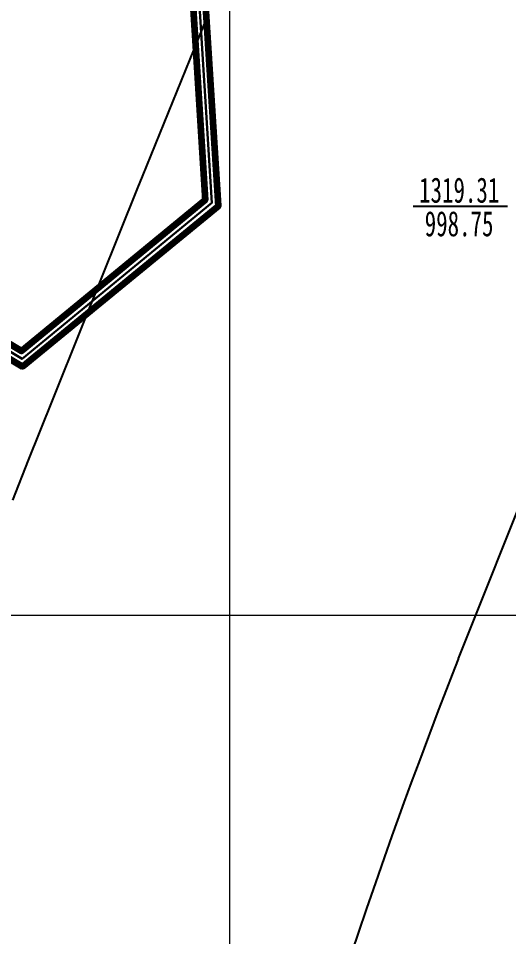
# Model space of a CAD drawing. Header units: millimetres. Extents: x 37412591 to 74834139, y 4258245 to 8527567.
# Drawn here: x 37414832 to 37415221, y 4261245 to 4261973 of the extents above; entities that cross this region are included whole.
import ezdxf

# ---------------------------------------------------------------- set-up
doc = ezdxf.new("R2010")
doc.units = ezdxf.units.MM
doc.layers.add('6号煤底板等高线', color=7, linetype='Continuous')
doc.layers.add('钻孔', color=7, linetype='Continuous')
doc.layers.add('保安煤柱线', color=1, linetype='线圈线（保安煤柱线） ----0-----0----0-----0----0-----0--', lineweight=30)
doc.styles.add('标准', font='SimSun.ttf', dxfattribs={"width": 0.667})
doc.linetypes.add('FENCELINE1', pattern='A,6.35,-2.54,[133,ltypeshp.shx,S=2.54,R=0,X=-2.54,Y=0],-2.54,25.4', length=36.83)
doc.linetypes.add('线圈线（保安煤柱线） ----0-----0----0-----0----0-----0--', pattern='A,14.5,-2,[133,ltypeshp.shx,S=0.5,R=0,X=0,Y=0],-3,25.4', length=44.9)

msp = doc.modelspace()

# ---------------------------------------------------------------- linework, layer by layer
at = {"linetype": 'ByBlock', "lineweight": 20}
for p, q in [((37415000, 4258300.88, 4910.12), (37415000, 4263462.94, 4910.12)), ((37416981.26, 4261500, 4910.12), (37412646.51, 4261500, 4910.12))]:
    msp.add_line(p, q, dxfattribs=at)
at = {"color": 1, "lineweight": 100, "ltscale": 10, "elevation": 1295.67}
msp.add_lwpolyline([(37413633.92, 4261260.19), (37413509.14, 4261408.06), (37414990.14, 4262673.74), (37415123.6, 4262517.44), (37414883.13, 4262194.51), (37414963.55, 4262099.32), (37414980.5, 4261829.13), (37414834.97, 4261709.37), (37414754.59, 4261757.6), (37414557.63, 4261595.53), (37414091.19, 4261078.21), (37413948.29, 4261167.05), (37413786.59, 4261178.42), (37413633.92, 4261260.19)], dxfattribs=at)
at = {"color": 3, "lineweight": 100, "ltscale": 10}
msp.add_polyline3d([(37413501.52, 4261401.53, 0), (37413627.52, 4261252.28, 1276.58), (37413783.75, 4261168.59, 1276.58), (37413945.12, 4261157.25, 1276.58), (37414093.01, 4261065.3, 20.79), (37414564.56, 4261588.28, -1731.01), (37414755.49, 4261745.4, 0), (37414835.87, 4261697.17, 0), (37414990.8, 4261824.65, 0), (37414973.33, 4262103.25, 0)], dxfattribs=at)
at = {"layer": '6号煤底板等高线', "elevation": 3681.95}
for points in [[(37414828.13, 4261591.31), (37414840.63, 4261623.11), (37414859.48, 4261670.45), (37414882.91, 4261728.97), (37414927.05, 4261838.97), (37414930.64, 4261847.89), (37414982.15, 4261974.68)], [(37415097.01, 4261234.17), (37415101.77, 4261248.25), (37415108.45, 4261267.86), (37415115.4, 4261288.05), (37415122.29, 4261307.86), (37415128.41, 4261325.25), (37415132.85, 4261337.67), (37415137.94, 4261351.68), (37415143.82, 4261367.6), (37415150.47, 4261385.48), (37415165.17, 4261424.56), (37415171.59, 4261441.47), (37415176.07, 4261453.11), (37415180.82, 4261465.27), (37415181.02, 4261465.78), (37415240.95, 4261616.04)]]:
    msp.add_lwpolyline(points, dxfattribs=at)
at = {"layer": '保安煤柱线', "color": 1, "linetype": 'FENCELINE1', "lineweight": 30, "ltscale": 2, "elevation": 1289.33}
msp.add_lwpolyline([(37413502.02, 4261408.57), (37413630.72, 4261256.24), (37413785.17, 4261173.5), (37413935.59, 4261162.93), (37413947.94, 4261162.06), (37414092.62, 4261071.24), (37414560.8, 4261591.67), (37414755.04, 4261751.5), (37414835.42, 4261703.27), (37414985.64, 4261826.89), (37414968.44, 4262101.28), (37414889.51, 4262194.71), (37415128.42, 4262515.55), (37414990.7, 4262680.78)], dxfattribs=at)
at = {"layer": '钻孔', "elevation": 2455.06}
msp.add_lwpolyline([(37415219.69, 4261824.11), (37415144.97, 4261824.11)], dxfattribs=at)

# ---------------------------------------------------------------- texts
at = {"layer": '钻孔', "color": 1, "insert": (37415149.75, 4261847.11, 4109.96), "char_height": 20, "width": 80.8922, "attachment_point": 1, "style": '标准'}
msp.add_mtext('1319.31', dxfattribs=at)
at = {"layer": '钻孔', "insert": (37415154.19, 4261820.47, 2455.06), "char_height": 20, "width": 80.8922, "attachment_point": 1, "style": '标准'}
msp.add_mtext('998.75', dxfattribs=at)

doc.saveas('drawing.dxf')
